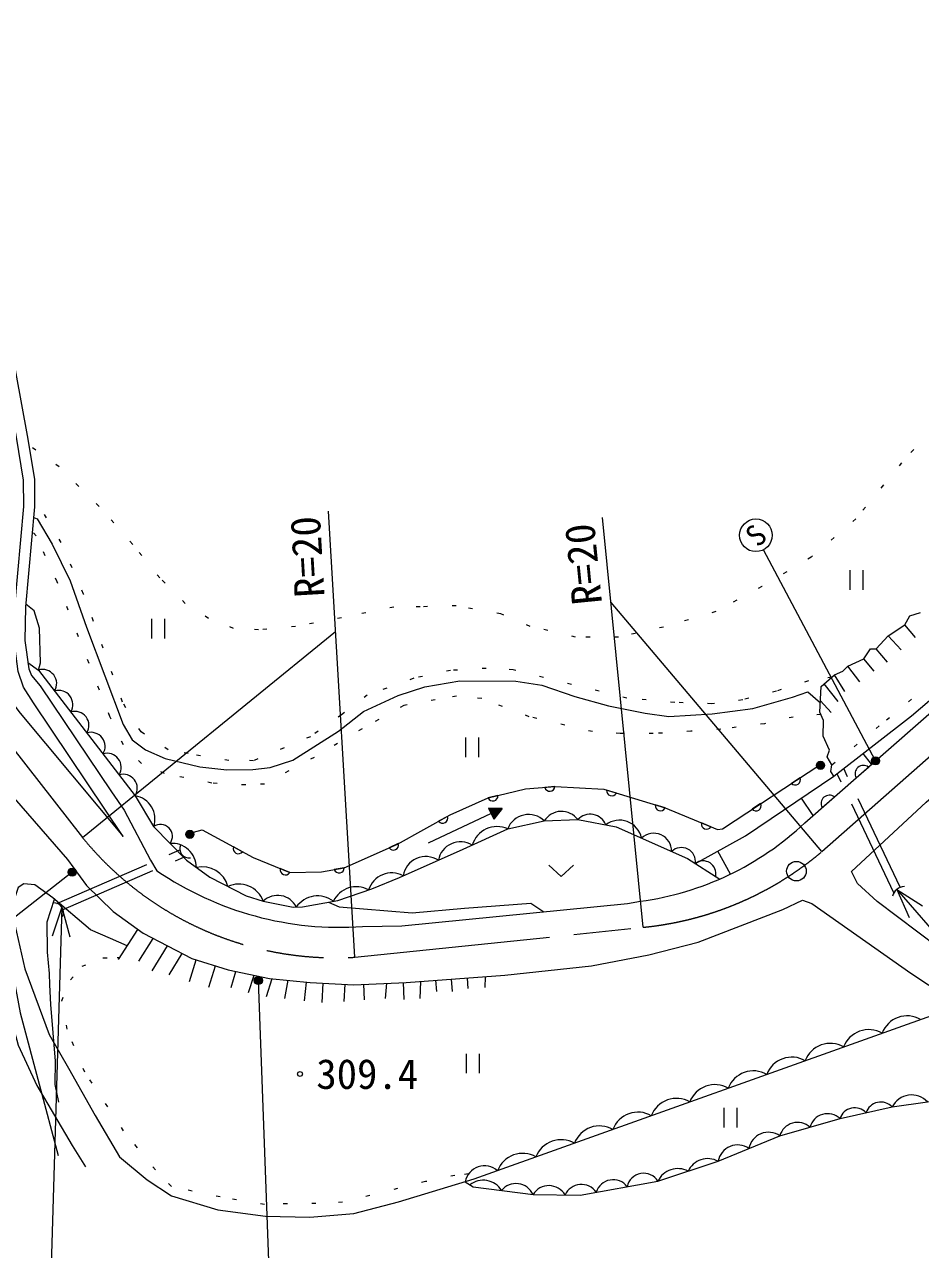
# Model space of a CAD drawing. Units: millimetres, scale not verified. Extents: x 40000 to 680000, y 20000 to 380000.
# Drawn here: x 328858 to 383738, y 236714 to 311763 of the extents above; entities that cross this region are included whole.
import ezdxf
from ezdxf.enums import TextEntityAlignment as Align

# ---------------------------------------------------------------- set-up
doc = ezdxf.new("R2010")
doc.units = ezdxf.units.MM
doc.header["$LTSCALE"] = 1000
for name, pattern in [('CHAIN', [18.5, 12, -1.5, 3.5, -1.5]), ('DASHED', [7.5, 6, -1.5]), ('DOTTED', [1.75, 0.25, -1.5])]:
    doc.linetypes.add(name, pattern=pattern)
for name, color, linetype, lineweight in [('M-BGD', 7, 'Continuous', 13), ('M-BMK', 2, 'CHAIN', 13), ('M-BMK-ROW', 30, 'Continuous', 13), ('M-BMK-SRVR', 3, 'Continuous', 13), ('M-STR-HTXT', 7, 'Continuous', 13), ('M-STR-STRC', 7, 'Continuous', 13)]:
    doc.layers.add(name, color=color, linetype=linetype, lineweight=lineweight)
doc.styles.add('ＭＳ ゴシック', font='')
doc.styles.get('ＭＳ ゴシック').set_extended_font_data('MS Gothic')

msp = doc.modelspace()

# ---------------------------------------------------------------- hatches: boundary and pattern name
at = {"layer": 'M-BGD'}
for points in [[(377366, 266377, -0.41421), (377616, 266627, -0.41421), (377866, 266377, -1)], [(357597, 263077), (358118, 263734), (357279, 263756)], [(338733, 262145, -0.41421), (338983, 262395, -0.41421), (339233, 262145, -1)]]:
    msp.add_hatch(color=256, dxfattribs=at).paths.add_polyline_path(points)
at = {"layer": 'M-STR-HTXT'}
for points in [[(381060, 266887, -0.41421), (381222, 266573, -0.41421), (380908, 266411, -1)], [(331993, 259950, -1), (331554, 259711, -1)], [(331993, 259950, -1), (331554, 259711, -1)], [(343400, 253314, -1), (342961, 253075, -1)]]:
    msp.add_hatch(color=256, dxfattribs=at).paths.add_polyline_path(points)

# ---------------------------------------------------------------- linework, layer by layer
at = {"layer": 'M-BGD'}
for p, q in [((376645, 262846), (412267, 294068)), ((379403, 278332), (379403, 277132)), ((380203, 278332), (380203, 277132)), ((336636, 275348), (336636, 274148)), ((337436, 275348), (337436, 274148)), ((383436, 274198), (382773, 274981)), ((382551, 273442), (381760, 274311)), ((381714, 272690), (381029, 273515)), ((380014, 271496), (379293, 272448)), ((380906, 272143), (380277, 272892)), ((379094, 270904), (378468, 271927)), ((378696, 270282), (377834, 271366)), ((377610, 270325), (378266, 269616)), ((355862, 268072), (355862, 266872)), ((356662, 268072), (356662, 266872)), ((380747, 266441), (380232, 267104)), ((379803, 265614), (380548, 266267)), ((361347, 265078), (360723, 265027)), ((376358, 265615), (375835, 265271)), ((357859, 264527), (357250, 264382)), ((365112, 264680), (364514, 264864)), ((377164, 263301), (376446, 264365)), ((377721, 263789), (378466, 264442)), ((357279, 263756), (357597, 263077)), ((358118, 263734), (357279, 263756)), ((358118, 263734), (357597, 263077)), ((368092, 263765), (367494, 263948)), ((373948, 264031), (373425, 263688)), ((357438, 263416), (353589, 261614)), ((354772, 263248), (354224, 262946)), ((370904, 262611), (370325, 262848)), ((342203, 261082), (341653, 261381)), ((351754, 261584), (351187, 261320)), ((372107, 259715), (371330, 261122)), ((345104, 259812), (344524, 260048)), ((348443, 260103), (347828, 259990)), ((334617, 254484), (335800, 256326)), ((335852, 254375), (336731, 255777)), ((336670, 253786), (337612, 255317)), ((337726, 253539), (338510, 254847)), ((338971, 253129), (339379, 254452)), ((340149, 252792), (340549, 254092)), ((341525, 252774), (341800, 253754)), ((342576, 252469), (342929, 253520)), ((343687, 252207), (344023, 253310)), ((344797, 252090), (345002, 253209)), ((346009, 251942), (346127, 253094)), ((347100, 251853), (347158, 253031)), ((348443, 251915), (348495, 252964)), ((349690, 252004), (349649, 252964)), ((350970, 252088), (351055, 253024)), ((352120, 252026), (352076, 253067)), ((353095, 252088), (353140, 253140)), ((354111, 252522), (354061, 253207)), ((355073, 252527), (355018, 253277)), ((356030, 252695), (355983, 253347)), ((357084, 252768), (357092, 253428)), ((355904, 248707), (355904, 247507)), ((356704, 248707), (356704, 247507)), ((371688, 245386), (371688, 244186)), ((372488, 245386), (372488, 244186))]:
    msp.add_line(p, q, dxfattribs=at)
at = {"layer": 'M-BGD', "linetype": 'DASHED'}
for p, q in [((382104, 258571), (378631, 265860)), ((382501, 258902), (379035, 266174)), ((330838, 257920), (338370, 261191)), ((331222, 257541), (338660, 260772))]:
    msp.add_line(p, q, dxfattribs=at)
at = {"layer": 'M-BGD'}
for points in [[(388823, 252807), (384822, 255212), (381088, 258024), (379888, 259142), (379516, 259867), (384078, 264129), (402695, 280507), (403666, 280593), (405061, 281147), (406332, 281964), (408075, 283578), (409174, 284901), (410459, 287337), (410648, 288048), (413993, 291032), (417294, 294004), (420932, 297563), (422712, 299376), (426313, 303351), (428692, 306267), (430836, 309104), (432921, 311865), (434150, 311813), (448107, 328926)], [(259986, 312099), (277333, 313247), (279727, 313232), (282539, 312984), (286519, 312312), (289382, 311332), (292434, 309750), (294866, 307956), (304184, 299826), (307884, 296055), (315037, 287452), (328601, 269579), (334905, 262018), (329414, 270210), (328790, 271166), (328470, 272133), (328222, 273995), (328256, 276113), (328820, 282238), (328805, 283843), (328371, 286472), (327025, 293841)], [(327674, 293959), (329022, 286585), (329465, 283900), (329480, 282211), (328916, 276077), (328882, 274033), (329116, 272282), (329282, 271889), (329824, 271242), (334192, 264744), (334964, 263623), (336584, 260563), (336967, 259921)], [(329420, 281552), (329632, 281481), (330556, 279920), (331654, 277675), (332662, 274847), (334911, 268886), (335458, 267948), (336278, 267317), (337479, 266797), (339587, 266284), (341254, 266094), (342835, 266114), (343896, 266236), (345303, 266683), (348082, 268469), (349622, 269677), (351745, 270647), (353386, 271189), (355530, 271545), (358950, 271533), (360545, 271284), (362575, 270599), (364628, 270018), (366875, 269567), (368333, 269373), (370985, 269537), (373461, 269863), (375902, 270552), (376845, 270879), (377605, 270204)], [(369955, 260363), (373028, 262059), (378431, 265705), (383197, 269409), (392306, 277180), (395253, 279587), (397030, 280713)], [(329715, 272215), (329839, 272662), (329784, 274776), (329457, 275844), (328932, 276258)], [(378431, 265705), (378249, 265990), (378317, 266406), (378020, 266894), (378155, 267302), (377770, 268155), (377807, 269117), (377578, 269637), (377652, 271205), (378468, 271927), (378975, 272154), (379293, 272448), (380277, 272892), (380686, 273507), (381029, 273515), (381760, 274311), (382773, 274981), (383086, 275534), (383742, 275739)], [(329064, 272669), (329715, 272215), (335642, 264509), (336768, 262620), (338783, 260561), (340206, 259529), (342426, 258384), (343486, 258059), (345321, 257694), (345879, 257702), (348041, 258102), (350132, 258811), (351818, 259514), (355733, 261232), (358455, 262482), (360691, 262971), (362753, 263052), (365101, 262608), (369472, 260671), (371447, 259410)], [(325748, 267183), (331491, 260606), (332655, 259007), (334291, 257412), (336118, 256097), (339105, 254537), (341341, 253848), (343870, 253326), (346349, 253071), (349029, 252937), (352234, 253074), (358280, 253514), (363584, 254097), (367107, 254768), (370129, 255535), (375312, 257543), (376504, 258119), (377087, 257911), (383153, 253644), (386403, 251500)], [(326310, 266539), (325586, 265953), (325296, 265381), (325300, 263764), (325849, 260460), (327311, 253500), (328470, 249242), (329615, 246754), (331778, 243082), (332603, 241777)], [(338910, 262198), (339739, 262419), (342866, 260722), (345117, 259807), (347043, 259846), (348443, 260103), (351702, 261555), (354935, 263338), (357266, 264385), (359537, 264929), (361371, 265080), (364345, 264915), (368095, 263764), (371299, 262449), (371605, 262491), (377637, 266456)], [(360983, 260257), (361733, 259557), (362483, 260257)], [(335154, 255321), (334129, 255763), (332896, 256305), (330587, 258252), (329482, 259051), (328820, 259110), (328465, 258885), (328158, 257970), (328164, 257061), (328886, 253916), (330360, 249884), (331550, 247816), (333177, 244919), (334668, 242395), (336371, 240992), (337867, 240004), (340709, 239151), (343614, 238762), (346332, 238688), (349027, 238917), (351769, 239624), (356406, 241033), (386145, 251671)], [(330961, 245738), (330746, 246823), (330747, 248261), (330478, 251730), (330418, 252923), (330397, 253633), (330270, 254923), (330240, 256783), (330685, 258169)], [(347473, 257997), (348125, 257705), (352602, 257345), (355808, 257624), (359864, 257925), (360658, 257400)], [(349564, 256499), (351970, 256544), (365794, 257906), (366594, 258046)], [(355853, 240865), (356337, 240550), (360005, 240085), (362895, 240043), (367658, 240898), (371344, 242117), (375124, 243677), (378809, 244740), (382000, 245447), (386328, 246063)]]:
    msp.add_lwpolyline(points, dxfattribs=at)
at = {"layer": 'M-BGD', "linetype": 'DOTTED'}
for points in [[(378317, 266406), (381650, 269155), (387600, 274052), (391107, 276770), (394144, 279150), (396648, 281141), (400539, 284565), (404099, 287344), (405418, 288065)], [(384493, 287037), (382580, 284909), (379780, 281477), (377043, 279138), (374020, 277325), (371200, 275799), (367993, 274845), (365248, 274229), (362616, 274226), (359836, 274887), (358027, 275654), (355296, 276153), (353096, 276089), (351479, 276075), (348272, 275411), (345452, 274876), (343197, 274678), (341667, 274765), (340125, 275374), (338707, 276294), (337150, 277863), (335484, 279914), (333422, 282237), (330973, 284662), (329120, 285992)], [(378306, 271784), (376880, 271549), (374922, 270922), (372849, 270388), (370952, 270151), (368682, 270227), (365749, 270493), (358794, 272224), (357135, 272316), (354957, 272188), (352696, 271709), (349851, 270679), (348276, 269468), (346370, 268131), (342892, 266662), (341367, 266670), (338877, 267098), (337667, 267333), (336002, 268421), (334857, 270251), (332478, 276871), (331101, 280027), (329475, 282754)], [(377638, 269499), (375944, 269337), (374180, 268926), (371508, 268599), (369677, 268468), (367362, 268320), (365339, 268319), (363652, 268442), (359774, 269352), (356860, 270462), (355324, 270609), (354019, 270387), (352086, 270036), (349539, 268611), (346593, 266864), (343559, 265227), (342409, 265174), (340336, 265289), (337429, 265867), (336019, 266490), (334916, 267631), (334086, 269358), (330852, 277625), (329579, 280441), (329341, 280701)], [(356059, 241344), (355209, 241256), (353412, 240870), (348338, 239614), (346709, 239541), (343568, 239480), (340838, 239931), (337858, 240569), (336886, 241592), (334931, 243990), (332548, 247580), (331467, 250206), (331139, 251947), (331671, 253230), (332385, 254067), (333664, 254578), (334530, 254595), (334694, 254604)]]:
    msp.add_lwpolyline(points, dxfattribs=at)
at = {"layer": 'M-BGD'}
for centre, radius in [((377616, 266377), 250), ((338983, 262145), 250), ((345733, 247468), 150)]:
    msp.add_circle(centre, radius, dxfattribs=at)
for centre, radius, start, end in [((329963, 271384), 867, 328.46131, 106.66794), ((330951, 270100), 867, 328.46131, 106.66794), ((331939, 268816), 867, 328.46131, 106.66794), ((332927, 267531), 867, 328.46131, 106.66794), ((333915, 266247), 867, 328.46131, 106.66794), ((334903, 264963), 867, 328.46131, 106.66794), ((380240, 265867), 505, 52.40479, 210.06298), ((361030, 265107), 318, 194.59948, 354.81722), ((376067, 265489), 318, 223.20383, 23.42156), ((335406, 263088), 1440, 341.01801, 80.57621), ((357542, 264507), 318, 203.35461, 3.57234), ((364829, 264824), 318, 172.81865, 333.03638), ((378158, 264042), 505, 52.40479, 210.06298), ((361750, 262301), 1253, 36.79891, 147.68579), ((367809, 263909), 318, 172.81865, 333.03638), ((373657, 263905), 318, 223.20383, 23.42156), ((337187, 262022), 730, 323.71485, 125.05048), ((354471, 263145), 318, 218.77189, 18.98962), ((359733, 261995), 1368, 45.50856, 159.15414), ((363507, 262358), 1025, 21.1975, 137.40853), ((365303, 261633), 1381, 11.97678, 127.50378), ((364131, 276125), 18246, 277.75479, 313.30102), ((370635, 262780), 318, 167.57912, 327.79685), ((357798, 261053), 1573, 65.33368, 164.00128), ((367402, 261121), 1094, 359.11555, 133.08457), ((337904, 260112), 1483, 0.39453, 94.96234), ((338943, 261278), 580, 158.14508, 277.1747), ((341954, 261279), 318, 161.40578, 321.62352), ((351448, 261501), 318, 214.87101, 15.08874), ((355564, 260310), 1381, 58.41102, 169.50368), ((369090, 260467), 871, 353.11693, 133.03751), ((353438, 259377), 1412, 57.03362, 170.36171), ((370426, 259736), 784, 347.94198, 126.93053), ((348186, 276320), 19869, 235.62268, 273.9764), ((339745, 258537), 1626, 14.9492, 102.72979), ((344835, 259980), 318, 167.75517, 327.97291), ((348125, 260100), 318, 200.3138, 0.53154), ((351352, 258298), 1487, 62.2033, 162.57788), ((341981, 257491), 1609, 20.68048, 114.41477), ((349181, 257379), 1558, 61.14836, 154.3578), ((382764, 258183), 765, 90.81581, 167.11567), ((344362, 257134), 1274, 26.18631, 133.43336), ((346814, 256775), 1601, 52.99441, 144.83661), ((330669, 257365), 580, 334.24947, 93.27909), ((382923, 249376), 1650, 60.38608, 158.97972), ((380568, 248533), 1650, 60.38608, 158.97972), ((378213, 247691), 1650, 60.38608, 158.97972), ((375857, 246848), 1650, 60.38608, 158.97972), ((373502, 246006), 1650, 60.38608, 158.97972), ((371147, 245163), 1650, 60.38608, 158.97972), ((383188, 244858), 1325, 42.54596, 153.65865), ((368791, 244321), 1650, 60.38608, 158.97972), ((381306, 244802), 948, 42.88724, 162.06876), ((366436, 243478), 1650, 60.38608, 158.97972), ((378053, 243902), 1129, 47.93786, 164.26436), ((379710, 244449), 948, 42.88724, 162.06876), ((364081, 242636), 1650, 60.38608, 158.97972), ((376210, 243370), 1129, 47.93786, 164.26436), ((361725, 241793), 1650, 60.38608, 158.97972), ((374426, 242688), 1210, 54.77712, 170.06603), ((359370, 240950), 1650, 60.38608, 158.97972), ((372536, 241908), 1210, 54.77712, 170.06603), ((357035, 240640), 1203, 48.59309, 169.23649), ((368865, 240340), 1330, 61.43365, 155.16149), ((370708, 240949), 1330, 61.43365, 155.16149), ((356949, 239649), 1313, 31.21767, 128.24155), ((364912, 239910), 1077, 37.07886, 163.28916), ((366782, 240356), 1031, 31.74582, 168.62218), ((358962, 239606), 1148, 24.64571, 140.89854), ((360977, 239483), 1143, 30.09129, 148.24143), ((362969, 239598), 1103, 34.31201, 155.45272)]:
    msp.add_arc(centre, radius, start, end, dxfattribs=at)
at = {"layer": 'M-BMK'}
for p, q in [((377705, 261092), (413665, 292874)), ((315665, 283409), (332413, 261949)), ((349084, 254619), (366751, 256454))]:
    msp.add_line(p, q, dxfattribs=at)
for centre, start, end in [((347915, 274585), 219.18496, 273.3494), ((364782, 276356), 275.65077, 310.25156)]:
    msp.add_arc(centre, 20000, start, end, dxfattribs=at)
at = {"layer": 'M-BMK-ROW'}
msp.add_lwpolyline([(327509, 265166), (326638, 264395), (326434, 263408), (326694, 261332), (328591, 251211), (330918, 242470)], dxfattribs=at)
at = {"layer": 'M-BMK-SRVR'}
msp.add_circle((376138, 259893), 600, dxfattribs=at)
at = {"layer": 'M-STR-HTXT'}
for p, q in [((349084, 254619), (347485, 281938)), ((366751, 256454), (364266, 281565)), ((380984, 266649), (374126, 279586)), ((377705, 261092), (364782, 276356)), ((332413, 261949), (347915, 274585)), ((331773, 259830), (304157, 238140)), ((331773, 259830), (304157, 238140)), ((382283, 258778), (398071, 240527)), ((382283, 258778), (383052, 257063)), ((382283, 258778), (383869, 257770)), ((331151, 257687), (329921, 217288)), ((331151, 257687), (330557, 255904)), ((331151, 257687), (331636, 255871)), ((343180, 253195), (343805, 236016))]:
    msp.add_line(p, q, dxfattribs=at)
for centre in [(380984, 266649), (331773, 259830), (331773, 259830), (343180, 253195)]:
    msp.add_circle(centre, 250, dxfattribs=at)
at = {"layer": 'M-STR-STRC'}
msp.add_circle((373657, 280469), 1000, dxfattribs=at)

# ---------------------------------------------------------------- texts
at = {"layer": 'M-BGD', "style": 'ＭＳ ゴシック'}
msp.add_text('309.4', height=1833, dxfattribs=at).set_placement((346733, 247468), align=Align.MIDDLE_LEFT)
at = {"layer": 'M-STR-HTXT', "style": 'ＭＳ ゴシック'}
for rotation, p in [(93.349, (347789, 276742)), (95.651, (364782, 276356))]:
    msp.add_text('R=20', height=1833, rotation=rotation, dxfattribs=at).set_placement(p, align=Align.BOTTOM_LEFT)
at = {"layer": 'M-STR-STRC', "style": 'ＭＳ ゴシック'}
msp.add_text('S', height=1320, rotation=43.945, dxfattribs=at).set_placement((373657, 280469), align=Align.MIDDLE_CENTER)

doc.saveas('drawing.dxf')
